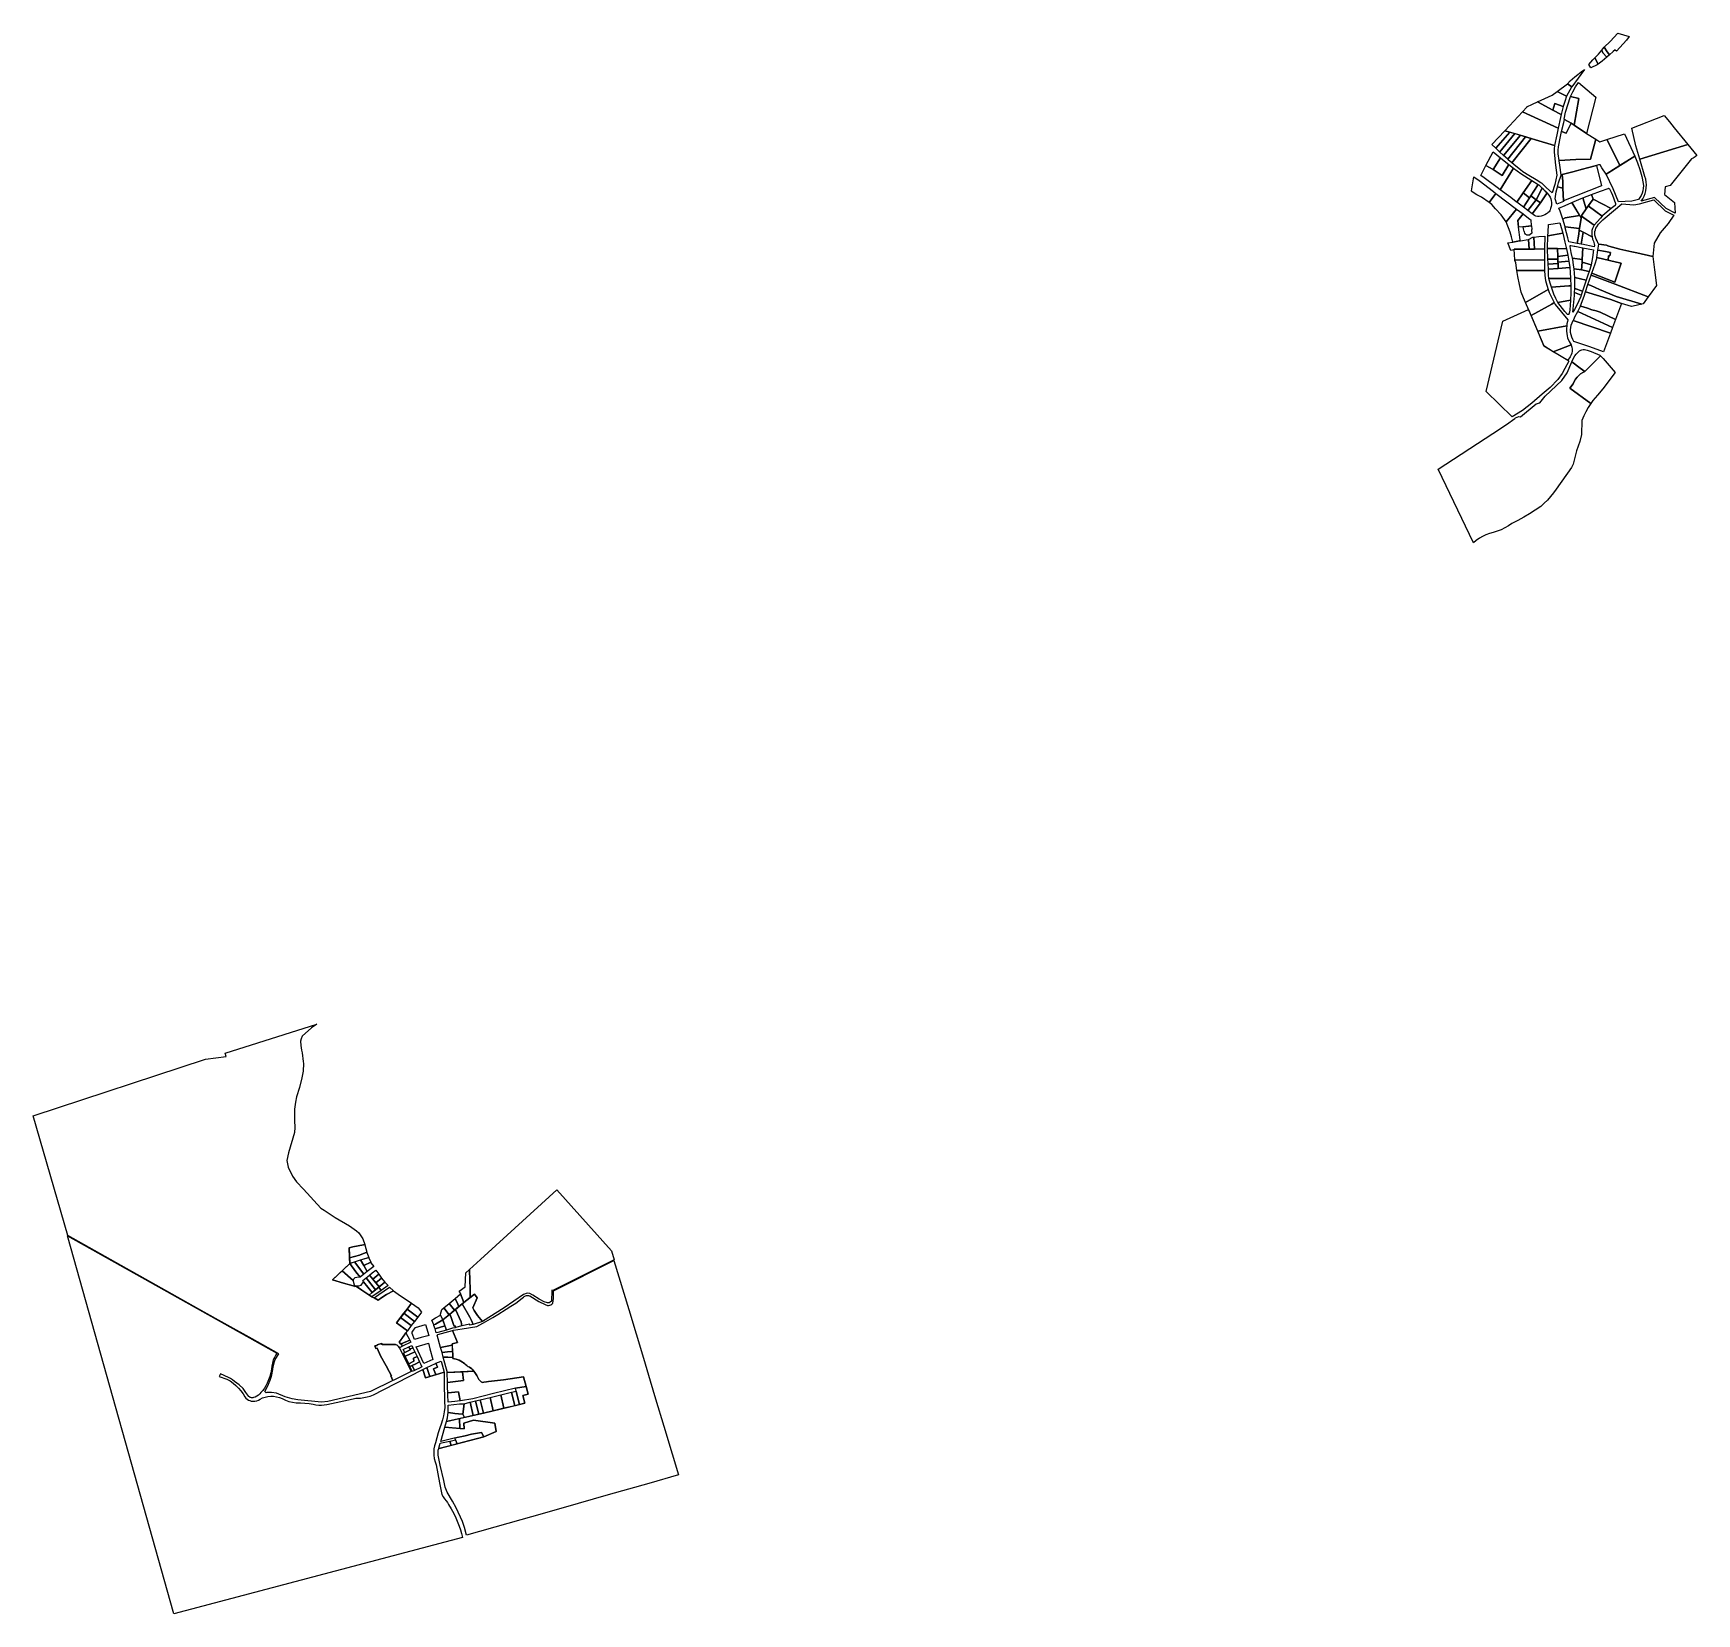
# Model space of a CAD drawing. Header units: millimetres. Extents: x 522658 to 553925, y 7796479 to 7820139.
# Drawn here: x 533580 to 537292, y 7803829 to 7807355 of the extents above; entities that cross this region are included whole.
import ezdxf

# ---------------------------------------------------------------- set-up
doc = ezdxf.new("R2010")
doc.units = ezdxf.units.MM
doc.layers.add('ZONA RESIDENCIAL 2 (ZR_2)', color=2, linetype='Continuous')

msp = doc.modelspace()

# ---------------------------------------------------------------- linework, layer by layer
at = {"layer": 'ZONA RESIDENCIAL 2 (ZR_2)'}
for points in [[(537096.9, 7807307.3), (537091.7, 7807314.1), (537085.2, 7807324.2), (537098.1, 7807337.4), (537115.8, 7807355.5), (537141, 7807348.5), (537134.7, 7807340.4), (537112.3, 7807315.4), (537109.9, 7807318.1), (537109.6, 7807318.4), (537104.9, 7807314.8), (537097.1, 7807307.5), (537096.9, 7807307.3)], [(537071.9, 7807286.8), (537069.2, 7807284.8), (537055.2, 7807278.6), (537051.1, 7807285.9), (537059.9, 7807296.2), (537064.2, 7807300.5), (537071.9, 7807286.8)], [(537090.7, 7807301.8), (537080.4, 7807292.9), (537071.9, 7807286.8), (537064.2, 7807300.5), (537072.6, 7807309.2), (537079.8, 7807317.7), (537082.1, 7807311.8), (537090.7, 7807301.8)], [(537096.9, 7807307.3), (537090.7, 7807301.8), (537082.1, 7807311.8), (537079.8, 7807317.7), (537082.1, 7807320.5), (537085.2, 7807324.2), (537091.7, 7807314.1), (537096.9, 7807307.3)], [(537002.8, 7807242.5), (537003.2, 7807242.8), (537009.2, 7807249), (537019.7, 7807258.6), (537037, 7807272), (537041, 7807275), (537026.7, 7807255.4), (537012.5, 7807236), (537002.8, 7807242.5)], [(536936.1, 7807202.2), (536969.3, 7807217.4), (536979.9, 7807225.3), (537000.9, 7807215), (536996.9, 7807203.5), (536993.3, 7807191.8), (536974.7, 7807198.6), (536970.3, 7807184.1), (536936.1, 7807202.2)], [(536979.9, 7807225.3), (537002.8, 7807242.5), (537012.5, 7807236), (537011.9, 7807235.1), (537001.1, 7807215.5), (537000.9, 7807215), (536979.9, 7807225.3)], [(537045.7, 7807132.1), (537018, 7807150.6), (537017.7, 7807150.8), (537028.3, 7807209.6), (537010, 7807214.1), (537015.3, 7807225.1), (537021.2, 7807235.7), (537027.8, 7807246), (537066.7, 7807212.9), (537045.7, 7807132.1)], [(536902.5, 7807180.4), (536912.1, 7807190.9), (536912.7, 7807191.5), (536924.8, 7807197.1), (536936.1, 7807202.2), (536970.3, 7807184.1), (536988.7, 7807174.3), (536987.2, 7807167.3), (536982.3, 7807143.4), (536902.5, 7807180.4)], [(536993.3, 7807191.8), (536990.9, 7807183.1), (536988.7, 7807174.3), (536970.3, 7807184.1), (536974.7, 7807198.6), (536993.3, 7807191.8)], [(537028.3, 7807209.6), (537017.7, 7807150.8), (537011.3, 7807154.6), (536996.6, 7807163.2), (536995.4, 7807163.9), (536998.5, 7807179.4), (537010, 7807214.1), (537028.3, 7807209.6)], [(536863.3, 7807138.1), (536873.5, 7807149), (536902.5, 7807180.4), (536982.3, 7807143.4), (536979.4, 7807128.9), (536974.3, 7807105), (536931.5, 7807117.8), (536902.4, 7807126.5), (536863.3, 7807138.1)], [(537054.3, 7807074.6), (537021.8, 7807073.5), (536984.5, 7807071.4), (536982.6, 7807086.6), (536982.5, 7807094.4), (536983, 7807102.1), (536984.2, 7807109.8), (536986, 7807117.4), (536989.7, 7807136.1), (537000.3, 7807132.5), (537011.3, 7807154.6), (537018, 7807150.6), (537045.7, 7807132.1), (537066.2, 7807118.9), (537054.3, 7807074.6)], [(536989.7, 7807136.1), (536994.9, 7807156.5), (536996.6, 7807163.2), (537011.3, 7807154.6), (537000.3, 7807132.5), (536989.7, 7807136.1)], [(537271.6, 7807107.3), (537164.7, 7807074.5), (537155.8, 7807104.6), (537146.5, 7807144.1), (537219.2, 7807171.9), (537230.9, 7807157.5), (537241.2, 7807144.8), (537271.6, 7807107.3)], [(536874.4, 7807134.8), (536843, 7807099), (536834.3, 7807107.1), (536863.3, 7807138.1), (536874.4, 7807134.8)], [(536885.5, 7807131.5), (536851.9, 7807091.2), (536851.7, 7807091), (536849.9, 7807092.6), (536843, 7807099), (536874.4, 7807134.8), (536885.5, 7807131.5)], [(536898.3, 7807127.8), (536860.4, 7807083), (536851.7, 7807091), (536851.9, 7807091.2), (536885.5, 7807131.5), (536898.3, 7807127.8)], [(536860.4, 7807083), (536898.3, 7807127.8), (536902.4, 7807126.5), (536909.8, 7807124.3), (536869.9, 7807074.3), (536860.4, 7807083)], [(536922.1, 7807120.6), (536879, 7807066.5), (536869.9, 7807074.3), (536909.8, 7807124.3), (536922.1, 7807120.6)], [(536879, 7807066.5), (536922.1, 7807120.6), (536931.5, 7807117.8), (536974.3, 7807105), (536973.6, 7807097.7), (536973.6, 7807090.3), (536976.5, 7807061), (536979.6, 7807039.2), (536975.2, 7807018.1), (536969.3, 7806999.5), (536956.6, 7807010.9), (536946.4, 7807020.1), (536943.6, 7807021.8), (536933, 7807028.7), (536917, 7807038.4), (536903.7, 7807046.4), (536902.1, 7807047.7), (536887.8, 7807059.2), (536879, 7807066.5)], [(537047.8, 7807055), (537036.5, 7807052.3), (537015.1, 7807046.4), (536991.2, 7807040.1), (536989.1, 7807039.6), (536985.8, 7807061.5), (536984.7, 7807070.7), (536984.5, 7807071.4), (537021.8, 7807073.5), (537054.3, 7807074.6), (537066.2, 7807118.9), (537075.1, 7807113.1), (537091.3, 7807118.4), (537102.2, 7807096.7), (537119.8, 7807060.1), (537105.8, 7807051.5), (537089.4, 7807041.4), (537079.9, 7807055.2), (537076, 7807061.6), (537072.5, 7807061.6), (537067.8, 7807060.4), (537047.8, 7807055)], [(537091.3, 7807118.4), (537130.5, 7807131), (537153.7, 7807081), (537119.8, 7807060.1), (537102.2, 7807096.7), (537091.3, 7807118.4)], [(536853.5, 7807077.6), (536837.3, 7807051.2), (536821.3, 7807060.3), (536837.2, 7807090.9), (536853.5, 7807077.6)], [(536837.3, 7807051.2), (536853.5, 7807077.6), (536869.4, 7807064.6), (536872.2, 7807062.4), (536857.4, 7807038), (536837.3, 7807051.2)], [(537089.4, 7807041.4), (537153.7, 7807081), (537159.5, 7807066.3), (537164.5, 7807051.3), (537168.8, 7807036), (537172.3, 7807020.6), (537172.6, 7807015), (537172.3, 7807009.5), (537171.3, 7807004), (537169.7, 7806998.6), (537167.5, 7806993.5), (537164.7, 7806988.7), (537161.4, 7806984.2), (537146.5, 7806981.1), (537117.3, 7806979.6), (537104.9, 7807008.6), (537089.4, 7807041.4)], [(537164.7, 7807074.5), (537271.6, 7807107.3), (537291.5, 7807082.6), (537287.9, 7807079.5), (537283.8, 7807077), (537279.5, 7807075), (537232.5, 7807016), (537221.4, 7807012.5), (537219.5, 7806996), (537241.6, 7806977.9), (537243.1, 7806954.1), (537223.1, 7806964.2), (537197.4, 7806988.7), (537167.6, 7806980.5), (537171.1, 7806985.9), (537174.1, 7806991.7), (537176.4, 7806997.8), (537178.1, 7807004.1), (537179, 7807010.6), (537179.3, 7807017.1), (537178.9, 7807023.6), (537177.7, 7807030), (537175.9, 7807036.2), (537164.7, 7807074.5)], [(536821.3, 7807060.3), (536837.3, 7807051.2), (536857.4, 7807038), (536872.2, 7807062.4), (536882.3, 7807054.8), (536852.9, 7807006.4), (536846.4, 7807011.3), (536816.9, 7807033.1), (536809.9, 7807038.4), (536815.2, 7807048.7), (536821.3, 7807060.3)], [(536923.3, 7807027.1), (536904.4, 7806999.1), (536890.3, 7806978.3), (536888.7, 7806979.5), (536876.6, 7806989), (536852.9, 7807006.4), (536882.3, 7807054.8), (536898.9, 7807042.3), (536923.3, 7807027.1)], [(536879, 7807066.5), (536870.9, 7807073.3), (536869.9, 7807074.3), (536879, 7807066.5)], [(536992.6, 7807025.2), (536992.8, 7807009.5), (536980.6, 7807012.5), (536983.4, 7807021.9), (536989.1, 7807039.2), (536989.1, 7807039.6), (536991.2, 7807040.1), (536991.2, 7807039.8), (536992.6, 7807025.2)], [(536992.8, 7807009.5), (536992.6, 7807025.2), (536991.2, 7807039.8), (536991.2, 7807040.1), (537015.1, 7807046.4), (537036.5, 7807052.3), (537047.8, 7807055), (537067.8, 7807060.4), (537078.8, 7807014.9), (536994.4, 7806981.6), (536992.8, 7807009.5)], [(536828.7, 7806978), (536810.9, 7806989.8), (536801.2, 7806995.2), (536788.4, 7807002.8), (536788.6, 7807003.7), (536794.2, 7807035.5), (536805.9, 7807026.6), (536838, 7807002.1), (536843.4, 7806998), (536828.7, 7806978)], [(536918.7, 7806988.3), (536904.4, 7806999.1), (536923.3, 7807027.1), (536937.9, 7807018.1), (536938, 7807018), (536918.7, 7806988.3)], [(536946.8, 7807010), (536933.1, 7806984.1), (536921.5, 7806992.7), (536938, 7807018), (536939.1, 7807017.3), (536946.8, 7807010)], [(536957.6, 7806999.1), (536942.9, 7806976.8), (536933.1, 7806984.1), (536946.8, 7807010), (536957.6, 7806999.1)], [(536957.6, 7806999.1), (536946.8, 7807010), (536947.2, 7807009.6), (536953.4, 7807003.3), (536957.6, 7806999.1)], [(536977.8, 7807001.8), (536979.9, 7807010.2), (536980.6, 7807012.5), (536992.8, 7807009.5), (536994.4, 7806981.6), (536994.5, 7806980.4), (536979.2, 7806974.3), (536975.8, 7806985.9), (536976.3, 7806991.6), (536977.8, 7807001.8)], [(537100.6, 7806964.2), (537060.4, 7806985.2), (537056.7, 7806995.5), (537076.7, 7807003.2), (537093.8, 7807009.4), (537094.4, 7807009.5), (537094.9, 7807009.5), (537095.5, 7807009.4), (537096, 7807009.2), (537096.5, 7807008.9), (537096.9, 7807008.5), (537097.2, 7807008.1), (537100.7, 7807001.1), (537103.7, 7806994), (537110.4, 7806975.7), (537110.6, 7806975.1), (537110.6, 7806974.4), (537110.6, 7806973.7), (537110.4, 7806973), (537110.1, 7806972.4), (537109.8, 7806971.8), (537109.3, 7806971.3), (537100.6, 7806964.2)], [(536834.5, 7806973.3), (536828.7, 7806978), (536843.4, 7806998), (536889.5, 7806963.2), (536866.6, 7806934.4), (536855.2, 7806950.3), (536842.5, 7806964.1), (536834.5, 7806973.3)], [(536918.7, 7806988.3), (536904.9, 7806967.4), (536890.3, 7806978.3), (536904.4, 7806999.1), (536918.7, 7806988.3)], [(536914.5, 7806960.3), (536904.9, 7806967.4), (536918.7, 7806988.3), (536921.5, 7806992.7), (536933.1, 7806984.1), (536914.5, 7806960.3)], [(536924.6, 7806952.8), (536914.5, 7806960.3), (536933.1, 7806984.1), (536942.9, 7806976.8), (536924.6, 7806952.8)], [(536942.9, 7806976.8), (536957.6, 7806999.1), (536957.7, 7806998.9), (536961.5, 7806994.3), (536964.6, 7806989.4), (536966, 7806986.3), (536967, 7806982), (536967.4, 7806977.5), (536967.3, 7806973), (536966.6, 7806968.6), (536965.3, 7806964.3), (536964.5, 7806961.8), (536963.4, 7806959.5), (536962, 7806957.4), (536960.2, 7806955.6), (536958.2, 7806954), (536956, 7806952.7), (536952.4, 7806950.5), (536948.5, 7806948.7), (536944.5, 7806947.4), (536940.3, 7806946.6), (536936.1, 7806946.4), (536932.7, 7806947.4), (536929.6, 7806949), (536926.8, 7806951.1), (536924.6, 7806952.8), (536942.9, 7806976.8)], [(537030.1, 7806949), (536998, 7806943.8), (536992.8, 7806940.7), (536986.5, 7806958.7), (536984.1, 7806965.3), (536997.9, 7806971.3), (537013.2, 7806977.9), (537022, 7806962.8), (537030.1, 7806949)], [(537044.8, 7806963.5), (537034.9, 7806949.5), (537034.6, 7806947.5), (537033.8, 7806942.9), (537033.8, 7806942.7), (537030.4, 7806948.5), (537022, 7806962.8), (537013.2, 7806977.9), (537033.5, 7806986.7), (537037.2, 7806988.2), (537044.8, 7806963.5)], [(537080.7, 7806947.5), (537076.7, 7806943), (537062.9, 7806927.3), (537062.8, 7806927.2), (537034.6, 7806947.5), (537034.9, 7806949.5), (537044.8, 7806963.5), (537048.6, 7806969), (537049.6, 7806970.3), (537066.3, 7806958), (537080.7, 7806947.5)], [(537044.8, 7806963.5), (537037.2, 7806988.2), (537056.7, 7806995.5), (537060.4, 7806985.2), (537060.2, 7806985), (537048.6, 7806969), (537044.8, 7806963.5)], [(537080.7, 7806947.5), (537066.3, 7806958), (537049.6, 7806970.3), (537060.2, 7806985), (537060.4, 7806985.2), (537100.6, 7806964.2), (537082.2, 7806949.1), (537080.7, 7806947.5)], [(537193.7, 7806857.4), (537157.6, 7806865.8), (537146.8, 7806867.7), (537120, 7806873.8), (537103.6, 7806878.1), (537100.3, 7806879.1), (537093, 7806881.5), (537090.5, 7806882.7), (537072.8, 7806885.1), (537071.7, 7806886.7), (537069.7, 7806892.5), (537067.2, 7806896.3), (537065.4, 7806900.5), (537064.3, 7806904.9), (537064, 7806909.5), (537064.4, 7806913.3), (537065.3, 7806917), (537066.7, 7806920.6), (537068.7, 7806923.9), (537072.7, 7806929.5), (537077.2, 7806934.7), (537082.1, 7806939.5), (537087.4, 7806943.8), (537124.5, 7806975.2), (537151, 7806972.8), (537164, 7806974.8), (537195.5, 7806983.6), (537220.9, 7806959.5), (537240.8, 7806949.3), (537227.9, 7806930.8), (537209.9, 7806910.3), (537196.8, 7806887.3), (537193.6, 7806857.6), (537193.7, 7806857.4)], [(536866.6, 7806934.4), (536889.5, 7806963.2), (536903.9, 7806952.3), (536892.7, 7806937.8), (536893.8, 7806922.9), (536892.9, 7806922.8), (536896.7, 7806894.5), (536895.8, 7806892), (536880.9, 7806889.6), (536878.5, 7806901), (536875.2, 7806911.3), (536866.6, 7806934.4)], [(536921.2, 7806939.1), (536922, 7806925.6), (536904.2, 7806923.9), (536903.2, 7806923.8), (536893.8, 7806922.9), (536892.7, 7806937.8), (536903.9, 7806952.3), (536916.5, 7806942.8), (536918.8, 7806940.9), (536921.2, 7806939.1)], [(536960.5, 7806928.7), (536986.2, 7806932.5), (536986.2, 7806932.4), (536992.6, 7806909.2), (536959.6, 7806903.3), (536959.6, 7806903.6), (536959.9, 7806912), (536960.5, 7806928.7)], [(536992.8, 7806940.7), (536998, 7806943.8), (537030.1, 7806949), (537030.4, 7806948.5), (537033.8, 7806942.7), (537030, 7806919.8), (536997.7, 7806923.3), (536992.8, 7806940.7)], [(537062.8, 7806927.2), (537059, 7806919.8), (537057.8, 7806915.3), (537057.2, 7806910.7), (537057.3, 7806906), (537058, 7806901.4), (537038.3, 7806911.7), (537029.5, 7806916.3), (537030, 7806919.8), (537033.8, 7806942.7), (537034.6, 7806947.5), (537062.8, 7806927.2)], [(536884.2, 7806872.6), (536876.7, 7806870.7), (536869.7, 7806887.8), (536880.9, 7806889.6), (536895.8, 7806892), (536898.2, 7806892.4), (536898.3, 7806892.4), (536915.4, 7806895.2), (536916.3, 7806895.6), (536917.3, 7806874), (536898.8, 7806873.8), (536884.2, 7806873.7), (536884.2, 7806872.6)], [(536923.6, 7806909.6), (536923.5, 7806909.5), (536919.1, 7806905.9), (536918.1, 7806905.3), (536917, 7806905), (536915.8, 7806904.8), (536914.7, 7806904.7), (536913.5, 7806904.9), (536912.4, 7806905.3), (536911.4, 7806905.8), (536910.5, 7806906.5), (536909.7, 7806907.4), (536908.2, 7806909.8), (536906.9, 7806912.4), (536906.4, 7806913.5), (536905.4, 7806916.4), (536904.8, 7806919.2), (536904.2, 7806923.9), (536923.2, 7806925.8), (536923.6, 7806918.1), (536923, 7806915.9), (536923.6, 7806909.6)], [(536917.3, 7806874), (536916.3, 7806895.6), (536925.8, 7806900.6), (536928.3, 7806900.8), (536929.6, 7806874.1), (536917.3, 7806874)], [(536929.6, 7806874.1), (536928.3, 7806900.8), (536938.9, 7806901.8), (536952.4, 7806903), (536952, 7806874.9), (536952, 7806874.3), (536929.6, 7806874.1)], [(537001.1, 7806874.4), (536980.5, 7806874.9), (536958.6, 7806875.5), (536959.6, 7806903.3), (536992.6, 7806909.2), (536993.4, 7806906.4), (536997.4, 7806889.5), (537001.1, 7806874.4)], [(537030, 7806919.8), (537029.5, 7806916.3), (537028.3, 7806907.1), (537024.9, 7806886.5), (537005.9, 7806890.1), (537003.8, 7806898.9), (536998.3, 7806921.2), (536997.7, 7806923.3), (537030, 7806919.8)], [(537038.3, 7806911.7), (537034, 7806884.9), (537024.9, 7806886.5), (537028.3, 7806907.1), (537029.5, 7806916.3), (537038.3, 7806911.7)], [(537034, 7806884.9), (537038.3, 7806911.7), (537058, 7806901.4), (537059.3, 7806896.4), (537061.1, 7806891.6), (537062.2, 7806888.6), (537062.9, 7806885.4), (537063.1, 7806882.2), (537063, 7806879), (537035.4, 7806884.6), (537034, 7806884.9)], [(536884.2, 7806873.7), (536898.8, 7806873.8), (536917.3, 7806874), (536929.6, 7806874.1), (536952, 7806874.3), (536952, 7806849.4), (536885.4, 7806849.6), (536884.2, 7806873.7)], [(536981.6, 7806851.5), (536959.5, 7806851.5), (536958.6, 7806875.5), (536980.5, 7806874.9), (536981.3, 7806857.7), (536981.6, 7806851.5)], [(537004.1, 7806860.3), (536981.3, 7806857.7), (536980.5, 7806874.9), (537001.1, 7806874.4), (537004.1, 7806860.3)], [(537006.4, 7806846.7), (536981.9, 7806845), (536981.6, 7806851.5), (536981.3, 7806857.7), (537004.1, 7806860.3), (537006.4, 7806846.7)], [(537035.6, 7806850.9), (537014.4, 7806854), (537011.7, 7806866.5), (537008.8, 7806880), (537008.8, 7806880.2), (537008.7, 7806880.5), (537008.8, 7806880.8), (537008.8, 7806881), (537009, 7806881.3), (537009.1, 7806881.5), (537009.3, 7806881.7), (537009.5, 7806881.9), (537009.8, 7806882), (537010.1, 7806882), (537010.3, 7806882.1), (537010.5, 7806882.1), (537010.7, 7806882), (537010.9, 7806882), (537018.1, 7806880.5), (537019.6, 7806880.3), (537037.3, 7806876.8), (537035.6, 7806850.9)], [(537036.1, 7806850.8), (537035.7, 7806844.6), (537034.6, 7806827.4), (537017.9, 7806829.8), (537016.9, 7806838.3), (537014.9, 7806851.7), (537014.4, 7806854), (537035.6, 7806850.9), (537036.1, 7806850.8)], [(537056.3, 7806839), (537035.7, 7806844.6), (537036.1, 7806850.8), (537035.6, 7806850.9), (537037.3, 7806876.8), (537061.3, 7806872.1), (537059, 7806855.5), (537056.3, 7806839)], [(537157.6, 7806865.8), (537193.7, 7806857.4), (537197.3, 7806827.8), (537201.6, 7806793), (537183.5, 7806767.7), (537109.9, 7806795.5), (537055.7, 7806816), (537055.7, 7806816.1), (537057.2, 7806820.4), (537108.8, 7806800.3), (537123.2, 7806842.3), (537112.4, 7806844.9), (537093.6, 7806849.5), (537094.9, 7806859.1), (537097.8, 7806858.7), (537098.8, 7806866.1), (537088.2, 7806868.7), (537071, 7806871.4), (537072.8, 7806885.1), (537090.5, 7806882.7), (537093, 7806881.5), (537100.3, 7806879.1), (537103.6, 7806878.1), (537120, 7806873.8), (537146.8, 7806867.7), (537157.6, 7806865.8)], [(537123.2, 7806842.3), (537108.8, 7806800.3), (537057.2, 7806820.4), (537064.7, 7806841), (537068.4, 7806853), (537068.7, 7806855.4), (537112.4, 7806844.9), (537123.2, 7806842.3)], [(537093.6, 7806849.5), (537068.7, 7806855.4), (537071, 7806871.4), (537088.2, 7806868.7), (537098.8, 7806866.1), (537097.8, 7806858.7), (537094.9, 7806859.1), (537093.6, 7806849.5)], [(536952.1, 7806826.2), (536890.4, 7806826.3), (536887.9, 7806843.6), (536885.8, 7806848.7), (536885.4, 7806849.6), (536952, 7806849.4), (536952, 7806849.3), (536952, 7806839.3), (536952.1, 7806826.2)], [(536890.4, 7806826.3), (536952.1, 7806826.2), (536952.9, 7806815), (536954.2, 7806803.9), (536957, 7806793.6), (536960.2, 7806783.5), (536909.4, 7806754.9), (536905, 7806765.2), (536899.8, 7806777.7), (536896.2, 7806794.6), (536892.3, 7806812.9), (536890.4, 7806826.3)], [(536959.5, 7806851.5), (536981.6, 7806851.5), (536981.9, 7806845), (536982, 7806842), (536960, 7806840.4), (536959.9, 7806842.8), (536959.5, 7806851.5)], [(536960, 7806840.4), (536982, 7806842), (536982.6, 7806830.9), (536960.4, 7806829.3), (536960.4, 7806829.7), (536960, 7806840.4)], [(537010.2, 7806808.4), (536961.5, 7806808.5), (536961.1, 7806815.7), (536960.4, 7806829.3), (536982.6, 7806830.9), (537008.2, 7806832.8), (537009.3, 7806822.3), (537010.2, 7806808.4)], [(536981.9, 7806845), (537006.4, 7806846.7), (537008.2, 7806832.8), (536982.6, 7806830.9), (536982, 7806842), (536981.9, 7806845)], [(537044.8, 7806804.3), (537019.4, 7806810.5), (537018.8, 7806819.7), (537017.9, 7806829.8), (537034.6, 7806827.4), (537051.2, 7806823.6), (537048.7, 7806815.9), (537044.8, 7806804.3)], [(537056.3, 7806839), (537056.1, 7806838.1), (537051.2, 7806823.6), (537034.6, 7806827.4), (537035.7, 7806844.6), (537056.3, 7806839)], [(536909.4, 7806754.9), (536960.2, 7806783.5), (536962.4, 7806777.2), (536965.8, 7806769.4), (536969.6, 7806761.9), (536973.6, 7806754.4), (536968, 7806751.3), (536922.4, 7806725.6), (536909.4, 7806754.9)], [(537010.8, 7806792.2), (537006.5, 7806791.9), (536967.1, 7806789.3), (536964.6, 7806797.7), (536961.5, 7806808.5), (537010.2, 7806808.4), (537010.8, 7806792.2)], [(537010.1, 7806760), (536981.9, 7806755.1), (536976.8, 7806764), (536972.3, 7806773.3), (536967.1, 7806789.3), (537006.5, 7806791.9), (537010.8, 7806792.2), (537010.7, 7806776.1), (537010.1, 7806760)], [(537033.6, 7806771.2), (537019, 7806776.8), (537019.5, 7806785.9), (537036.6, 7806780.3), (537033.6, 7806771.2)], [(537036.6, 7806780.3), (537019.5, 7806785.9), (537019.8, 7806798.2), (537019.4, 7806810.5), (537044.8, 7806804.3), (537036.6, 7806780.3)], [(537169.3, 7806751.3), (537150, 7806746.4), (537146, 7806745.7), (537123.5, 7806752.4), (537099.5, 7806761.4), (537043.5, 7806778.5), (537048.6, 7806795.2), (537055.2, 7806792.7), (537074.9, 7806783.9), (537111.9, 7806768.3), (537169.3, 7806751.3)], [(537183.5, 7806767.7), (537172.2, 7806752), (537169.3, 7806751.3), (537111.9, 7806768.3), (537074.9, 7806783.9), (537055.2, 7806792.7), (537048.6, 7806795.2), (537055.7, 7806816), (537109.9, 7806795.5), (537183.5, 7806767.7)], [(536922.4, 7806725.6), (536968, 7806751.3), (536973.6, 7806754.4), (536976, 7806750.4), (537003.7, 7806716.4), (537002.9, 7806712.4), (537002, 7806707.4), (537001.4, 7806702.4), (536936.6, 7806691), (536922.4, 7806725.6)], [(536981.9, 7806755.1), (537010.1, 7806760), (537009.3, 7806749.1), (537008.3, 7806738.3), (537007.3, 7806733.4), (537006.1, 7806728.6), (537005.9, 7806728.3), (537005.7, 7806728.1), (537005.4, 7806727.9), (537005.2, 7806727.8), (537004.9, 7806727.7), (537004.6, 7806727.6), (537004.2, 7806727.7), (537003.9, 7806727.7), (537003.6, 7806727.8), (537003.4, 7806728), (537003.2, 7806728.2), (536997.2, 7806734.4), (536991.7, 7806741), (536986.6, 7806747.9), (536981.9, 7806755.1)], [(537033.6, 7806771.2), (537032.6, 7806768.2), (537028.7, 7806758.3), (537024.1, 7806748.7), (537018.9, 7806739.4), (537014.9, 7806732.8), (537018.5, 7806770.3), (537019, 7806776.8), (537033.6, 7806771.2)], [(537110.1, 7806716.7), (537103.4, 7806698.8), (537026, 7806734.7), (537032.3, 7806746.8), (537037.9, 7806744.8), (537048, 7806742), (537057.4, 7806738.7), (537067.4, 7806736.3), (537076.1, 7806733.3), (537110.1, 7806716.7)], [(537123.5, 7806752.4), (537110.1, 7806716.7), (537076.1, 7806733.3), (537067.4, 7806736.3), (537057.4, 7806738.7), (537048, 7806742), (537037.9, 7806744.8), (537032.3, 7806746.8), (537032.4, 7806747.1), (537040, 7806768.6), (537043.5, 7806778.4), (537043.5, 7806778.5), (537099.5, 7806761.4), (537123.5, 7806752.4)], [(536822, 7806556), (536859.1, 7806712.8), (536916.5, 7806738.8), (536950, 7806658.1), (537003.8, 7806625.7), (537006.1, 7806623.9), (536997.3, 7806607.4), (536991.4, 7806596), (536981.6, 7806582.9), (536964.3, 7806565.1), (536946.9, 7806550.3), (536923.8, 7806530.4), (536902.7, 7806513.5), (536879.8, 7806499.9), (536822, 7806556)], [(537098.8, 7806686.5), (537083.3, 7806644.9), (537053, 7806655.8), (537017.6, 7806667.5), (537014.8, 7806672.2), (537012.6, 7806677.3), (537011.1, 7806682.5), (537010.2, 7806688), (537010.1, 7806693.5), (537010.6, 7806698.9), (537011.7, 7806704.3), (537013.5, 7806709.5), (537016, 7806714.4), (537098.8, 7806686.5)], [(537103.4, 7806698.8), (537098.8, 7806686.5), (537016, 7806714.4), (537016.2, 7806714.8), (537019.6, 7806722.5), (537026, 7806734.7), (537103.4, 7806698.8)], [(536936.6, 7806691), (537001.4, 7806702.4), (537001.1, 7806696.6), (537001, 7806690.9), (537001.4, 7806685.2), (537002.2, 7806680.6), (537003.5, 7806676.1), (537007.2, 7806667.9), (537011.1, 7806659.9), (536971.5, 7806645), (536950, 7806658.1), (536936.6, 7806691)], [(536971.5, 7806645), (537011.1, 7806659.9), (537011.4, 7806659.3), (537012.8, 7806655.1), (537013.4, 7806650.7), (537013.4, 7806646.2), (537012.6, 7806641.8), (537011.1, 7806637.6), (537009, 7806633.7), (537003.8, 7806625.7), (536971.5, 7806645)], [(537055.1, 7806529.2), (537008.5, 7806563.3), (537016, 7806573.6), (537018.3, 7806578.7), (537021.1, 7806583.4), (537024.5, 7806587.8), (537028.3, 7806591.8), (537032.5, 7806595.4), (537037.2, 7806598.4), (537042.1, 7806600.9), (537076.7, 7806635.7), (537082.4, 7806629.5), (537109.6, 7806598.8), (537081.7, 7806561.9), (537070.4, 7806547.7), (537065, 7806541.8), (537059.9, 7806535.7), (537055.1, 7806529.2)], [(537042.1, 7806600.9), (537031.5, 7806608.5), (537012.5, 7806622.2), (537016.7, 7806630.8), (537019.3, 7806635.4), (537022.4, 7806639.6), (537026, 7806643.4), (537030.1, 7806646.7), (537032.7, 7806648.1), (537035.5, 7806649.1), (537038.3, 7806649.6), (537041.3, 7806649.7), (537044.2, 7806649.2), (537047, 7806648.3), (537055.7, 7806645.5), (537075, 7806637.5), (537076.7, 7806635.7), (537042.1, 7806600.9)], [(537042.1, 7806600.9), (537037.2, 7806598.4), (537032.5, 7806595.4), (537028.3, 7806591.8), (537024.5, 7806587.8), (537021.1, 7806583.4), (537018.3, 7806578.7), (537016, 7806573.6), (537008.5, 7806563.3), (537055.1, 7806529.2), (537049.2, 7806520.4), (537044, 7806511.1), (537039.4, 7806501.5), (537035.5, 7806491.7), (537034.5, 7806460), (537030.8, 7806444.4), (537023.3, 7806423.7), (537015.7, 7806394.3), (537012.1, 7806386.5), (536978, 7806338.3), (536971.9, 7806329.8), (536965.4, 7806321.7), (536958.5, 7806314), (536951.1, 7806306.6), (536943.3, 7806299.7), (536931.1, 7806291.2), (536918.5, 7806283.2), (536905.7, 7806275.6), (536892.6, 7806268.4), (536879.3, 7806261.8), (536871.5, 7806256.4), (536863.3, 7806251.7), (536854.8, 7806247.7), (536846, 7806244.3), (536837, 7806241.6), (536829, 7806239.3), (536821.2, 7806236.3), (536813.7, 7806232.7), (536806.5, 7806228.6), (536799.6, 7806223.9), (536793.2, 7806218.7), (536714.7, 7806383.1), (536836.6, 7806462.7), (536867, 7806482.8), (536885.6, 7806496.2), (536886.9, 7806497.3), (536894.6, 7806500.5), (536898.2, 7806499.9), (536933.3, 7806528.9), (536941.6, 7806530.9), (536953.3, 7806545.7), (536990.3, 7806580.7), (537002.6, 7806597.8), (537012.5, 7806622.2), (537031.5, 7806608.5), (537042.1, 7806600.9)], [(534423.8, 7804521.7), (534413.9, 7804508.8), (534390.5, 7804478.3), (534414.4, 7804460.4), (534413.3, 7804458.9), (534411.1, 7804455.4), (534396.5, 7804434.9), (534399.9, 7804430.4), (534400.8, 7804430.9), (534403.9, 7804426), (534403.3, 7804425.7), (534396.7, 7804422.2), (534394.8, 7804425), (534392, 7804428.2), (534388.2, 7804429.8), (534358.5, 7804429.8), (534357.1, 7804431.9), (534346.7, 7804429.1), (534347.2, 7804427.5), (534341.9, 7804426.3), (534344, 7804420.5), (534347.4, 7804421.5), (534354.5, 7804404.5), (534366.9, 7804382.2), (534374, 7804369), (534379.2, 7804360), (534377.4, 7804359.5), (534382.2, 7804349.3), (534332.1, 7804325), (534237, 7804302.8), (534222.9, 7804301), (534170, 7804306.3), (534157.2, 7804308.1), (534141.9, 7804312.9), (534122.5, 7804320.7), (534111.6, 7804322.7), (534100.9, 7804322.4), (534099.4, 7804322), (534096.4, 7804324.9), (534099.7, 7804329.8), (534104.8, 7804341), (534108.5, 7804349.9), (534110.9, 7804357), (534112, 7804361.9), (534114.4, 7804373.9), (534115.2, 7804380.9), (534117.8, 7804391.9), (534119.2, 7804396), (534127.5, 7804409.1), (534068.1, 7804442), (534006.4, 7804476.5), (533961, 7804502.1), (533656.8, 7804672.5), (533579.7, 7804940), (533964, 7805066.5), (534009.8, 7805071.9), (534008, 7805079.7), (534212.1, 7805144.4), (534200.5, 7805136.2), (534179.8, 7805117.9), (534177.4, 7805112), (534176.2, 7805106.6), (534177, 7805097), (534178.2, 7805086.2), (534179.5, 7805080.3), (534182.2, 7805061), (534182.9, 7805056.3), (534181.7, 7805039.7), (534179.2, 7805024.5), (534174, 7805002.9), (534167.4, 7804982.2), (534165, 7804970.4), (534162.7, 7804955), (534162.7, 7804929.2), (534163, 7804913.8), (534162.4, 7804902.5), (534149, 7804857.6), (534145.4, 7804840.3), (534148.4, 7804825.5), (534158.2, 7804805.3), (534166.8, 7804792.7), (534183, 7804776.2), (534221.5, 7804733.7), (534228.5, 7804729.6), (534253.6, 7804712.8), (534285.1, 7804694.6), (534301, 7804683.2), (534305.9, 7804678.8), (534309.4, 7804674.1), (534314.8, 7804665.6), (534319.2, 7804652.4), (534316.7, 7804651.9), (534292.9, 7804647.2), (534284.9, 7804645.2), (534286, 7804610.7), (534247.5, 7804573.9), (534272.3, 7804566.5), (534293.6, 7804560.5), (534296.6, 7804559.8), (534296.8, 7804559.3), (534298.4, 7804560.3), (534335.2, 7804536.2), (534340, 7804533.4), (534349.2, 7804528.9), (534357.7, 7804534.3), (534367.6, 7804540.9), (534383.3, 7804549.7), (534398.9, 7804538.4), (534409.6, 7804531.8), (534423.8, 7804521.7)], [(534554.6, 7804534.2), (534554.4, 7804547), (534554.5, 7804555.6), (534553.7, 7804571.9), (534553, 7804597.1), (534577.5, 7804619.4), (534748.1, 7804774.5), (534870.1, 7804638.3), (534876.1, 7804618.6), (534739.2, 7804550.1), (534737.1, 7804550.5), (534736.5, 7804539.8), (534736.3, 7804536.6), (534736.3, 7804531.3), (534736.3, 7804528.6), (534735.9, 7804526.1), (534733.3, 7804524.4), (534730.7, 7804522.9), (534727.3, 7804522.5), (534719.6, 7804524.7), (534708.3, 7804530.7), (534694.1, 7804539.5), (534687.8, 7804543.5), (534681.6, 7804543.9), (534673.9, 7804541.1), (534630.8, 7804511.5), (534581.9, 7804481.2), (534571.1, 7804494.2), (534563.7, 7804505.2), (534560.2, 7804511.5), (534570.5, 7804533.7), (534564.6, 7804542), (534554.6, 7804534.2)], [(534496.8, 7804367.9), (534496.4, 7804343.8), (534497.1, 7804303.2), (534497.7, 7804289), (534496.6, 7804279.6), (534495, 7804270.4), (534492.8, 7804261.2), (534489.9, 7804252.2), (534486.6, 7804243.5), (534483, 7804232.4), (534479.9, 7804221.2), (534477.2, 7804210), (534475.2, 7804203.4), (534473.8, 7804196.6), (534473.2, 7804189.7), (534473.3, 7804182.9), (534474.6, 7804175.4), (534476.4, 7804168.1), (534478.8, 7804161), (534486.3, 7804120.6), (534491.3, 7804095), (534494, 7804089.8), (534497.2, 7804085), (534501, 7804080.6), (534504, 7804076.8), (534506.6, 7804072.6), (534512.5, 7804062.9), (534517.9, 7804052.8), (534522.6, 7804042.5), (534526.8, 7804031.9), (534530.2, 7804024), (534533.1, 7804015.9), (534535.6, 7804007.6), (534537.6, 7803999.3), (533893.3, 7803828.9), (533656.4, 7804671.9), (534123, 7804410.5), (534120.7, 7804406.2), (534117.7, 7804400.8), (534115.3, 7804395.2), (534113.5, 7804388.3), (534112.1, 7804381.5), (534111, 7804374.5), (534109.5, 7804366.4), (534107.4, 7804358.5), (534104.7, 7804350.7), (534101.4, 7804343.2), (534098.7, 7804337.6), (534095.5, 7804332.3), (534091.9, 7804327.3), (534087.8, 7804322.7), (534085.3, 7804319.4), (534082.3, 7804316.5), (534078.9, 7804314.1), (534075.2, 7804312.3), (534071.3, 7804311.1), (534069.7, 7804310.7), (534068.1, 7804310.5), (534066.5, 7804310.6), (534064.9, 7804311), (534063.4, 7804311.6), (534062, 7804312.5), (534060.8, 7804313.5), (534054.3, 7804322.2), (534048.3, 7804331.1), (534038.9, 7804339.5), (534029, 7804347.2), (534024.6, 7804350.5), (534019.9, 7804353.4), (534015, 7804355.9), (533997.5, 7804364.3), (533996.2, 7804361), (533994.7, 7804358.2), (534011.7, 7804352.4), (534018.8, 7804348.3), (534025.5, 7804343.6), (534031.9, 7804338.3), (534037.7, 7804332.5), (534043.1, 7804326.3), (534047.9, 7804319.6), (534052.1, 7804312.6), (534054.2, 7804309.9), (534056.7, 7804307.6), (534059.6, 7804305.7), (534062.7, 7804304.3), (534066, 7804303.5), (534070.2, 7804302.9), (534074.3, 7804303.1), (534078.4, 7804304), (534082.2, 7804305.6), (534085.7, 7804307.8), (534091.3, 7804310.4), (534097.1, 7804312.4), (534103.1, 7804313.8), (534109.6, 7804314.3), (534116.1, 7804314), (534122.6, 7804313), (534128.9, 7804311.4), (534134.9, 7804309), (534142.5, 7804305.5), (534150.3, 7804302.7), (534158.3, 7804300.7), (534166.5, 7804299.5), (534176.1, 7804299.4), (534185.6, 7804298.8), (534195.1, 7804297.8), (534204.5, 7804296.2), (534210.5, 7804295.1), (534216.6, 7804294.5), (534222.7, 7804294.4), (534228.8, 7804295), (534234.8, 7804296), (534293.4, 7804308.1), (534296.3, 7804309), (534299.3, 7804309.5), (534302.3, 7804309.7), (534309.8, 7804310), (534317.2, 7804311), (534324.6, 7804312.5), (534331.8, 7804314.7), (534338.8, 7804317.4), (534360.2, 7804328.2), (534448.8, 7804373.8), (534455, 7804355.5), (534496.8, 7804367.9)], [(534323.8, 7804635.5), (534307.6, 7804629.3), (534285.6, 7804623.2), (534284.9, 7804645.2), (534292.9, 7804647.2), (534316.7, 7804651.9), (534319.2, 7804652.4), (534319.4, 7804651.9), (534323.8, 7804635.5)], [(534285.6, 7804623.2), (534307.6, 7804629.3), (534323.8, 7804635.5), (534324, 7804635), (534328.2, 7804624), (534286, 7804610.7), (534285.6, 7804623.2)], [(534293.7, 7804572.2), (534293.6, 7804570.6), (534296.6, 7804559.8), (534293.6, 7804560.5), (534272.3, 7804566.5), (534247.5, 7804573.9), (534268.8, 7804594.2), (534293.7, 7804572.2)], [(534293.7, 7804572.2), (534268.8, 7804594.2), (534286, 7804610.7), (534299.2, 7804591.9), (534308.8, 7804580), (534301.4, 7804579.3), (534297.1, 7804578.2), (534294.9, 7804576.2), (534293.7, 7804573.5), (534293.7, 7804572.2)], [(534317.2, 7804586.5), (534308.8, 7804580), (534299.2, 7804591.9), (534286, 7804610.7), (534296.4, 7804614), (534317.2, 7804586.5)], [(534317.2, 7804586.5), (534296.4, 7804614), (534309.8, 7804618.2), (534317.5, 7804605.7), (534325.1, 7804592.6), (534317.2, 7804586.5)], [(534332.9, 7804613.1), (534317.5, 7804605.7), (534309.8, 7804618.2), (534328.2, 7804624), (534328.6, 7804622.9), (534332.9, 7804613.1)], [(534317.5, 7804605.7), (534332.9, 7804613.1), (534333.3, 7804612.2), (534339.4, 7804603.6), (534325.1, 7804592.6), (534317.5, 7804605.7)], [(534350.7, 7804586.3), (534337.1, 7804575.6), (534329.9, 7804584.5), (534335.8, 7804589.3), (534344, 7804595.6), (534350.7, 7804586.3)], [(534531.4, 7804242.1), (534530.5, 7804264.2), (534584, 7804276.5), (534664.7, 7804295.6), (534676.9, 7804298.6), (534671.8, 7804315.8), (534683.9, 7804318.6), (534679.2, 7804335.7), (534673.8, 7804357.1), (534629.1, 7804351.1), (534595.4, 7804347.3), (534591.1, 7804346.4), (534584.9, 7804345.2), (534582, 7804345), (534579.3, 7804346.4), (534576.7, 7804348.8), (534574, 7804351.3), (534570.7, 7804357.1), (534569.1, 7804360.6), (534566.7, 7804365.2), (534565.3, 7804367.1), (534562.8, 7804370.2), (534560.6, 7804372.8), (534558.1, 7804375.2), (534552.8, 7804378.7), (534549.7, 7804380.8), (534547.3, 7804382.5), (534544.8, 7804384.6), (534542.8, 7804386.2), (534539.8, 7804388.7), (534537.5, 7804390.5), (534530, 7804394.6), (534523.3, 7804396.8), (534515.9, 7804398.1), (534515.9, 7804400.3), (534515.9, 7804400.6), (534515.8, 7804409.7), (534515.5, 7804414.3), (534514.8, 7804427.8), (534514.7, 7804428.2), (534514.4, 7804430.9), (534526.2, 7804434.2), (534515.5, 7804461.2), (534517.4, 7804461.7), (534537.1, 7804464.3), (534569.8, 7804469.5), (534589.7, 7804480.6), (534604.8, 7804489.8), (534616, 7804496.7), (534635.2, 7804508.7), (534645.2, 7804515.2), (534656.3, 7804522), (534670.6, 7804532.7), (534673.4, 7804535.1), (534674.9, 7804536.5), (534677.7, 7804537.9), (534680, 7804538.6), (534682.9, 7804538.9), (534684.8, 7804538.9), (534686.3, 7804538.5), (534687.7, 7804538), (534708, 7804525.5), (534722.3, 7804518.8), (534727.2, 7804517), (534729.7, 7804516.9), (534732.2, 7804517.3), (534734.6, 7804518), (534737, 7804519.4), (534739, 7804521.6), (534740.2, 7804532.2), (534740.2, 7804549.2), (534875.5, 7804617.3), (534908.4, 7804507.6), (534941.2, 7804398.8), (534956.3, 7804348.7), (534968.5, 7804308.4), (534986.6, 7804247.5), (535005.2, 7804185.7), (535019.4, 7804138.5), (534953.3, 7804119.8), (534862.3, 7804094), (534795.2, 7804075), (534720.1, 7804053.6), (534638.6, 7804030.3), (534546.4, 7804004.3), (534542.1, 7804021.2), (534537.4, 7804034.9), (534523.1, 7804064.9), (534515.1, 7804079.8), (534503.2, 7804099.8), (534498.6, 7804111.1), (534496, 7804125.8), (534487.5, 7804160.3), (534483, 7804183), (534483, 7804193.9), (534484.3, 7804197.2), (534485.1, 7804197.5), (534584.8, 7804223.5), (534612.5, 7804235.8), (534609.5, 7804254.4), (534561.8, 7804261.1), (534540.1, 7804254), (534541.5, 7804241.2), (534531.4, 7804242.1)], [(534540.8, 7804523.5), (534532.9, 7804542.4), (534533.4, 7804542.9), (534529.7, 7804548.3), (534543.4, 7804558.1), (534544.6, 7804589.5), (534553, 7804597.1), (534553.7, 7804571.9), (534554.5, 7804555.6), (534554.4, 7804547), (534554.6, 7804534.2), (534540.8, 7804523.5)], [(534335.8, 7804545.6), (534329.5, 7804540), (534298.4, 7804560.3), (534306.3, 7804560.6), (534311.3, 7804562.3), (534316.3, 7804569.1), (534335.8, 7804545.6)], [(534343.7, 7804551.9), (534335.8, 7804545.6), (534316.3, 7804569.1), (534314.8, 7804572.1), (534322.3, 7804578.2), (534343.7, 7804551.9)], [(534343.7, 7804551.9), (534322.3, 7804578.2), (534329.9, 7804584.5), (534351.4, 7804558), (534343.7, 7804551.9)], [(534355.9, 7804550.3), (534335.2, 7804536.2), (534329.5, 7804540), (534335.8, 7804545.6), (534350.5, 7804557.3), (534355.9, 7804550.3)], [(534357.1, 7804577.3), (534344, 7804567.1), (534337.1, 7804575.6), (534350.7, 7804586.3), (534356.7, 7804577.8), (534357.1, 7804577.3)], [(534383.3, 7804549.7), (534367.6, 7804540.9), (534357.7, 7804534.3), (534349.2, 7804528.9), (534340, 7804533.4), (534351, 7804541.1), (534374.8, 7804557.6), (534383.3, 7804549.7)], [(534344, 7804567.1), (534357.1, 7804577.3), (534364.5, 7804568.5), (534351.4, 7804558), (534344, 7804567.1)], [(534355.9, 7804550.3), (534350.5, 7804557.3), (534364.5, 7804568.5), (534371.3, 7804561), (534355.9, 7804550.3)], [(534413.9, 7804508.8), (534423.8, 7804521.7), (534438.2, 7804511.4), (534446.3, 7804501.6), (534438, 7804490.8), (534413.9, 7804508.8)], [(534507.5, 7804496.1), (534495.8, 7804511.7), (534507.6, 7804521), (534519.5, 7804506.1), (534507.5, 7804496.1)], [(534529.2, 7804514.2), (534519.5, 7804506.1), (534507.6, 7804521), (534521, 7804532.3), (534527.3, 7804519.3), (534529.2, 7804514.2)], [(534529.2, 7804514.2), (534527.3, 7804519.3), (534521, 7804532.3), (534532.9, 7804542.4), (534540.8, 7804523.5), (534536.9, 7804520.6), (534529.2, 7804514.2)], [(534536.2, 7804471), (534534.3, 7804479.9), (534521.8, 7804508), (534536.9, 7804520.6), (534553.7, 7804490.7), (534557.4, 7804483.3), (534561.3, 7804474.1), (534554.2, 7804472.9), (534554.1, 7804474.9), (534536.2, 7804471)], [(534561.3, 7804474.1), (534557.4, 7804483.3), (534553.7, 7804490.7), (534536.9, 7804520.6), (534564.6, 7804542), (534570.5, 7804533.7), (534560.2, 7804511.5), (534563.7, 7804505.2), (534571.1, 7804494.2), (534581.9, 7804481.2), (534561.3, 7804474.1)], [(534423.3, 7804471.8), (534414.4, 7804460.4), (534390.5, 7804478.3), (534399.3, 7804489.8), (534423.3, 7804471.8)], [(534430.6, 7804481.3), (534423.3, 7804471.8), (534399.3, 7804489.8), (534406.7, 7804499.3), (534430.6, 7804481.3)], [(534430.6, 7804481.3), (534406.7, 7804499.3), (534413.9, 7804508.8), (534438, 7804490.8), (534430.6, 7804481.3)], [(534473.3, 7804473.2), (534469.3, 7804484.2), (534477.4, 7804488.8), (534488.6, 7804495), (534493.7, 7804484.6), (534477.5, 7804474.8), (534473.3, 7804473.2)], [(534498.2, 7804471.4), (534476.2, 7804464.4), (534473.7, 7804472), (534473.3, 7804473.2), (534477.5, 7804474.8), (534493.7, 7804484.6), (534498.2, 7804471.4)], [(534507.5, 7804496.1), (534493.7, 7804484.6), (534488.6, 7804495), (534488.7, 7804497.4), (534491.3, 7804508), (534495.8, 7804511.7), (534507.5, 7804496.1)], [(534501.4, 7804461.8), (534493.7, 7804484.6), (534509, 7804497.4), (534512.3, 7804489.7), (534518.3, 7804472), (534518.8, 7804470.5), (534521, 7804471), (534521.7, 7804467.9), (534521.6, 7804466.6), (534515.1, 7804465.7), (534501.4, 7804461.8)], [(534536.2, 7804471), (534521.7, 7804467.9), (534521, 7804471), (534518.8, 7804470.5), (534518.3, 7804472), (534512.3, 7804489.7), (534509, 7804497.4), (534521.8, 7804508), (534534.3, 7804479.9), (534536.2, 7804471)], [(534400.8, 7804430.9), (534399.9, 7804430.4), (534396.5, 7804434.9), (534401, 7804441.3), (534411.1, 7804455.4), (534411.3, 7804455.8), (534415.5, 7804447.8), (534419.8, 7804439.5), (534400.8, 7804430.9)], [(534462.7, 7804449.7), (534460, 7804449.1), (534445.5, 7804445.5), (534430.5, 7804440.6), (534425, 7804454.1), (534424.9, 7804457.2), (534428.3, 7804461.9), (534432.5, 7804467.5), (534455, 7804474.3), (534462.7, 7804449.7)], [(534476.2, 7804464.4), (534498.2, 7804471.4), (534501.4, 7804461.8), (534482.5, 7804456.5), (534478.8, 7804456), (534476.2, 7804464.4)], [(534514.7, 7804428.2), (534488.7, 7804423.1), (534481.3, 7804450.2), (534482.5, 7804452.2), (534515.5, 7804461.2), (534526.2, 7804434.2), (534514.4, 7804430.9), (534514.7, 7804428.2)], [(534396.7, 7804422.2), (534412, 7804392), (534423, 7804369.5), (534383.9, 7804350.1), (534382.2, 7804349.3), (534377.4, 7804359.5), (534379.2, 7804360), (534374, 7804369), (534366.9, 7804382.2), (534354.5, 7804404.5), (534347.4, 7804421.5), (534344, 7804420.5), (534341.9, 7804426.3), (534347.2, 7804427.5), (534346.7, 7804429.1), (534357.1, 7804431.9), (534358.5, 7804429.8), (534388.2, 7804429.8), (534392, 7804428.2), (534394.8, 7804425), (534396.7, 7804422.2)], [(534403.9, 7804426), (534400.8, 7804430.9), (534419.8, 7804439.5), (534419.9, 7804439.3), (534422, 7804434.8), (534403.9, 7804426)], [(534408.5, 7804411.6), (534405.2, 7804418.3), (534417.7, 7804424.2), (534420.6, 7804418), (534408.5, 7804411.6)], [(534420.2, 7804418.9), (534427, 7804422), (534431.3, 7804413), (534418.6, 7804407.2), (534413.3, 7804404.9), (534412.9, 7804404.9), (534409.2, 7804403.4), (534406, 7804410.1), (534408.5, 7804411.6), (534420.6, 7804418), (534420.2, 7804418.9)], [(534436, 7804403), (534428.3, 7804399.4), (534429.2, 7804392.4), (534417.4, 7804386.3), (534409.2, 7804403.4), (534412.9, 7804404.9), (534413.3, 7804404.9), (534418.6, 7804407.2), (534431.3, 7804413), (534435.3, 7804404.3), (534436, 7804403)], [(534427, 7804422), (534420.2, 7804418.9), (534417.7, 7804424.2), (534424.5, 7804427.5), (534427, 7804422)], [(534464.8, 7804419.9), (534471.6, 7804395.9), (534451.5, 7804386.9), (534434.2, 7804424.5), (534461.3, 7804432.3), (534464.8, 7804419.9)], [(534515.5, 7804414.2), (534503.9, 7804413.2), (534491.8, 7804411.8), (534488.7, 7804423.1), (534514.7, 7804428.2), (534515.5, 7804414.2)], [(534491.8, 7804411.8), (534503.9, 7804413.2), (534515.5, 7804414.2), (534515.8, 7804409.7), (534515.9, 7804400.6), (534505.1, 7804401.1), (534498.5, 7804401.1), (534494.7, 7804401), (534491.8, 7804411.8)], [(534441.7, 7804390.6), (534431.5, 7804385.7), (534420, 7804380.8), (534417.4, 7804386.3), (534429.2, 7804392.4), (534428.3, 7804399.4), (534436, 7804403), (534441.7, 7804390.6)], [(534430.3, 7804371.6), (534425.3, 7804369.2), (534420.7, 7804379.3), (534420, 7804380.8), (534425.2, 7804383), (534430.3, 7804371.6)], [(534430.3, 7804371.6), (534425.2, 7804383), (534431.5, 7804385.7), (534441.7, 7804390.6), (534443.7, 7804386.4), (534446.8, 7804379.7), (534444.3, 7804378.4), (534430.3, 7804371.6)], [(534464.7, 7804358.3), (534455, 7804355.5), (534448.8, 7804373.8), (534458.2, 7804378.3), (534464, 7804360.5), (534464.7, 7804358.3)], [(534477.5, 7804362.2), (534464.7, 7804358.3), (534464, 7804360.5), (534458.2, 7804378.3), (534477.4, 7804387.5), (534478.3, 7804387.9), (534481.7, 7804379.3), (534472.7, 7804375.5), (534476.9, 7804363.9), (534477.5, 7804362.2)], [(534477.5, 7804362.2), (534476.9, 7804363.9), (534472.7, 7804375.5), (534481.7, 7804379.3), (534478.3, 7804387.9), (534489.6, 7804392.2), (534496.8, 7804367.9), (534477.5, 7804362.2)], [(534562.9, 7804370.2), (534503, 7804366.8), (534503, 7804368), (534502.9, 7804369), (534500.4, 7804379.9), (534494.7, 7804401), (534498.5, 7804401.1), (534505.1, 7804401.1), (534515.9, 7804400.6), (534515.9, 7804398.1), (534523.3, 7804396.8), (534530, 7804394.6), (534537.5, 7804390.5), (534539.8, 7804388.7), (534542.8, 7804386.2), (534544.8, 7804384.6), (534547.3, 7804382.5), (534549.7, 7804380.8), (534552.8, 7804378.7), (534558.1, 7804375.2), (534560.6, 7804372.8), (534562.8, 7804370.2), (534562.9, 7804370.2)], [(534503.8, 7804344.9), (534503, 7804366.8), (534537.5, 7804368.7), (534539.5, 7804349.2), (534503.8, 7804344.9)], [(534532.6, 7804304), (534528.9, 7804324.3), (534504.8, 7804321.9), (534504.1, 7804334.3), (534503.8, 7804344.9), (534539.5, 7804349.2), (534537.5, 7804368.7), (534562.9, 7804370.2), (534565.3, 7804367.1), (534566.7, 7804365.2), (534569.1, 7804360.6), (534570.7, 7804357.1), (534574, 7804351.3), (534576.7, 7804348.8), (534579.3, 7804346.4), (534582, 7804345), (534584.9, 7804345.2), (534591.1, 7804346.4), (534595.4, 7804347.3), (534629.1, 7804351.1), (534673.8, 7804357.1), (534679.2, 7804335.7), (534655.9, 7804332.4), (534606.9, 7804320.3), (534560.2, 7804308.3), (534532.8, 7804304.1), (534532.6, 7804304)], [(534664.5, 7804295.5), (534657.4, 7804325), (534657.2, 7804325.6), (534655.9, 7804332.4), (534679.2, 7804335.7), (534683.9, 7804318.6), (534671.8, 7804315.8), (534676.9, 7804298.6), (534664.7, 7804295.6), (534664.5, 7804295.5)], [(534532.6, 7804304), (534520.4, 7804302.8), (534505.4, 7804301.2), (534505.1, 7804317.5), (534504.8, 7804321.9), (534528.9, 7804324.3), (534532.6, 7804304)], [(534538.5, 7804274.1), (534528.7, 7804274.6), (534520.3, 7804275.6), (534506.3, 7804277.6), (534505.4, 7804277.7), (534505.4, 7804277.8), (534505.8, 7804294.1), (534530.8, 7804296.9), (534540.8, 7804297.5), (534540.9, 7804297.5), (534540.9, 7804297.4), (534538.5, 7804274.1)], [(534561.1, 7804271.2), (534541.8, 7804266.8), (534538.5, 7804274.1), (534540.9, 7804297.4), (534540.9, 7804297.5), (534554.1, 7804300.6), (534554.3, 7804300.6), (534561.1, 7804271.2)], [(534573.7, 7804274.1), (534561.1, 7804271.2), (534554.3, 7804300.6), (534566.6, 7804303.6), (534566.7, 7804303.3), (534573.7, 7804274.1)], [(534584.1, 7804276.5), (534584, 7804276.5), (534573.7, 7804274.1), (534566.7, 7804303.3), (534566.6, 7804303.6), (534576.7, 7804306), (534577, 7804306.1), (534584.1, 7804276.5)], [(534606.1, 7804281.8), (534584.1, 7804276.5), (534577, 7804306.1), (534599.2, 7804311.5), (534606.1, 7804281.8)], [(534629.8, 7804287.3), (534606.1, 7804281.8), (534599.2, 7804311.5), (534622.9, 7804317.2), (534629.8, 7804287.3)], [(534654.4, 7804293.1), (534629.8, 7804287.3), (534622.9, 7804317.2), (534647.1, 7804323.1), (534654.4, 7804293.1)], [(534664.5, 7804295.5), (534654.4, 7804293.1), (534647.1, 7804323.1), (534657.2, 7804325.6), (534657.4, 7804325), (534664.5, 7804295.5)], [(534584.8, 7804223.5), (534580.1, 7804233.1), (534557.5, 7804229.3), (534543.3, 7804226.1), (534519.1, 7804220.7), (534489, 7804213.1), (534489.1, 7804213.3), (534498.4, 7804245.2), (534541.5, 7804241.2), (534540.1, 7804254), (534561.8, 7804261.1), (534609.5, 7804254.4), (534612.5, 7804235.8), (534584.8, 7804223.5)], [(534531.4, 7804242.1), (534498.4, 7804245.2), (534502, 7804257.6), (534530.5, 7804264.2), (534531.4, 7804242.1)], [(534538.5, 7804274.1), (534541.8, 7804266.8), (534502, 7804257.6), (534504, 7804265.7), (534505, 7804272.8), (534505.4, 7804277.7), (534506.3, 7804277.6), (534520.3, 7804275.6), (534528.7, 7804274.6), (534538.5, 7804274.1)], [(534525.7, 7804208.1), (534522.2, 7804217.1), (534521.1, 7804221.2), (534543.3, 7804226.1), (534557.5, 7804229.3), (534580.1, 7804233.1), (534584.8, 7804223.5), (534525.7, 7804208.1)], [(534512, 7804204.5), (534485.1, 7804197.5), (534484.3, 7804197.2), (534484.6, 7804198), (534487.9, 7804209.3), (534490.7, 7804210), (534509.4, 7804213.8), (534512, 7804204.5)], [(534525.7, 7804208.1), (534512, 7804204.5), (534509.4, 7804213.8), (534509.6, 7804213.8), (534522.2, 7804217.1), (534525.7, 7804208.1)]]:
    msp.add_lwpolyline(points, close=True, dxfattribs=at)

doc.saveas('drawing.dxf')
